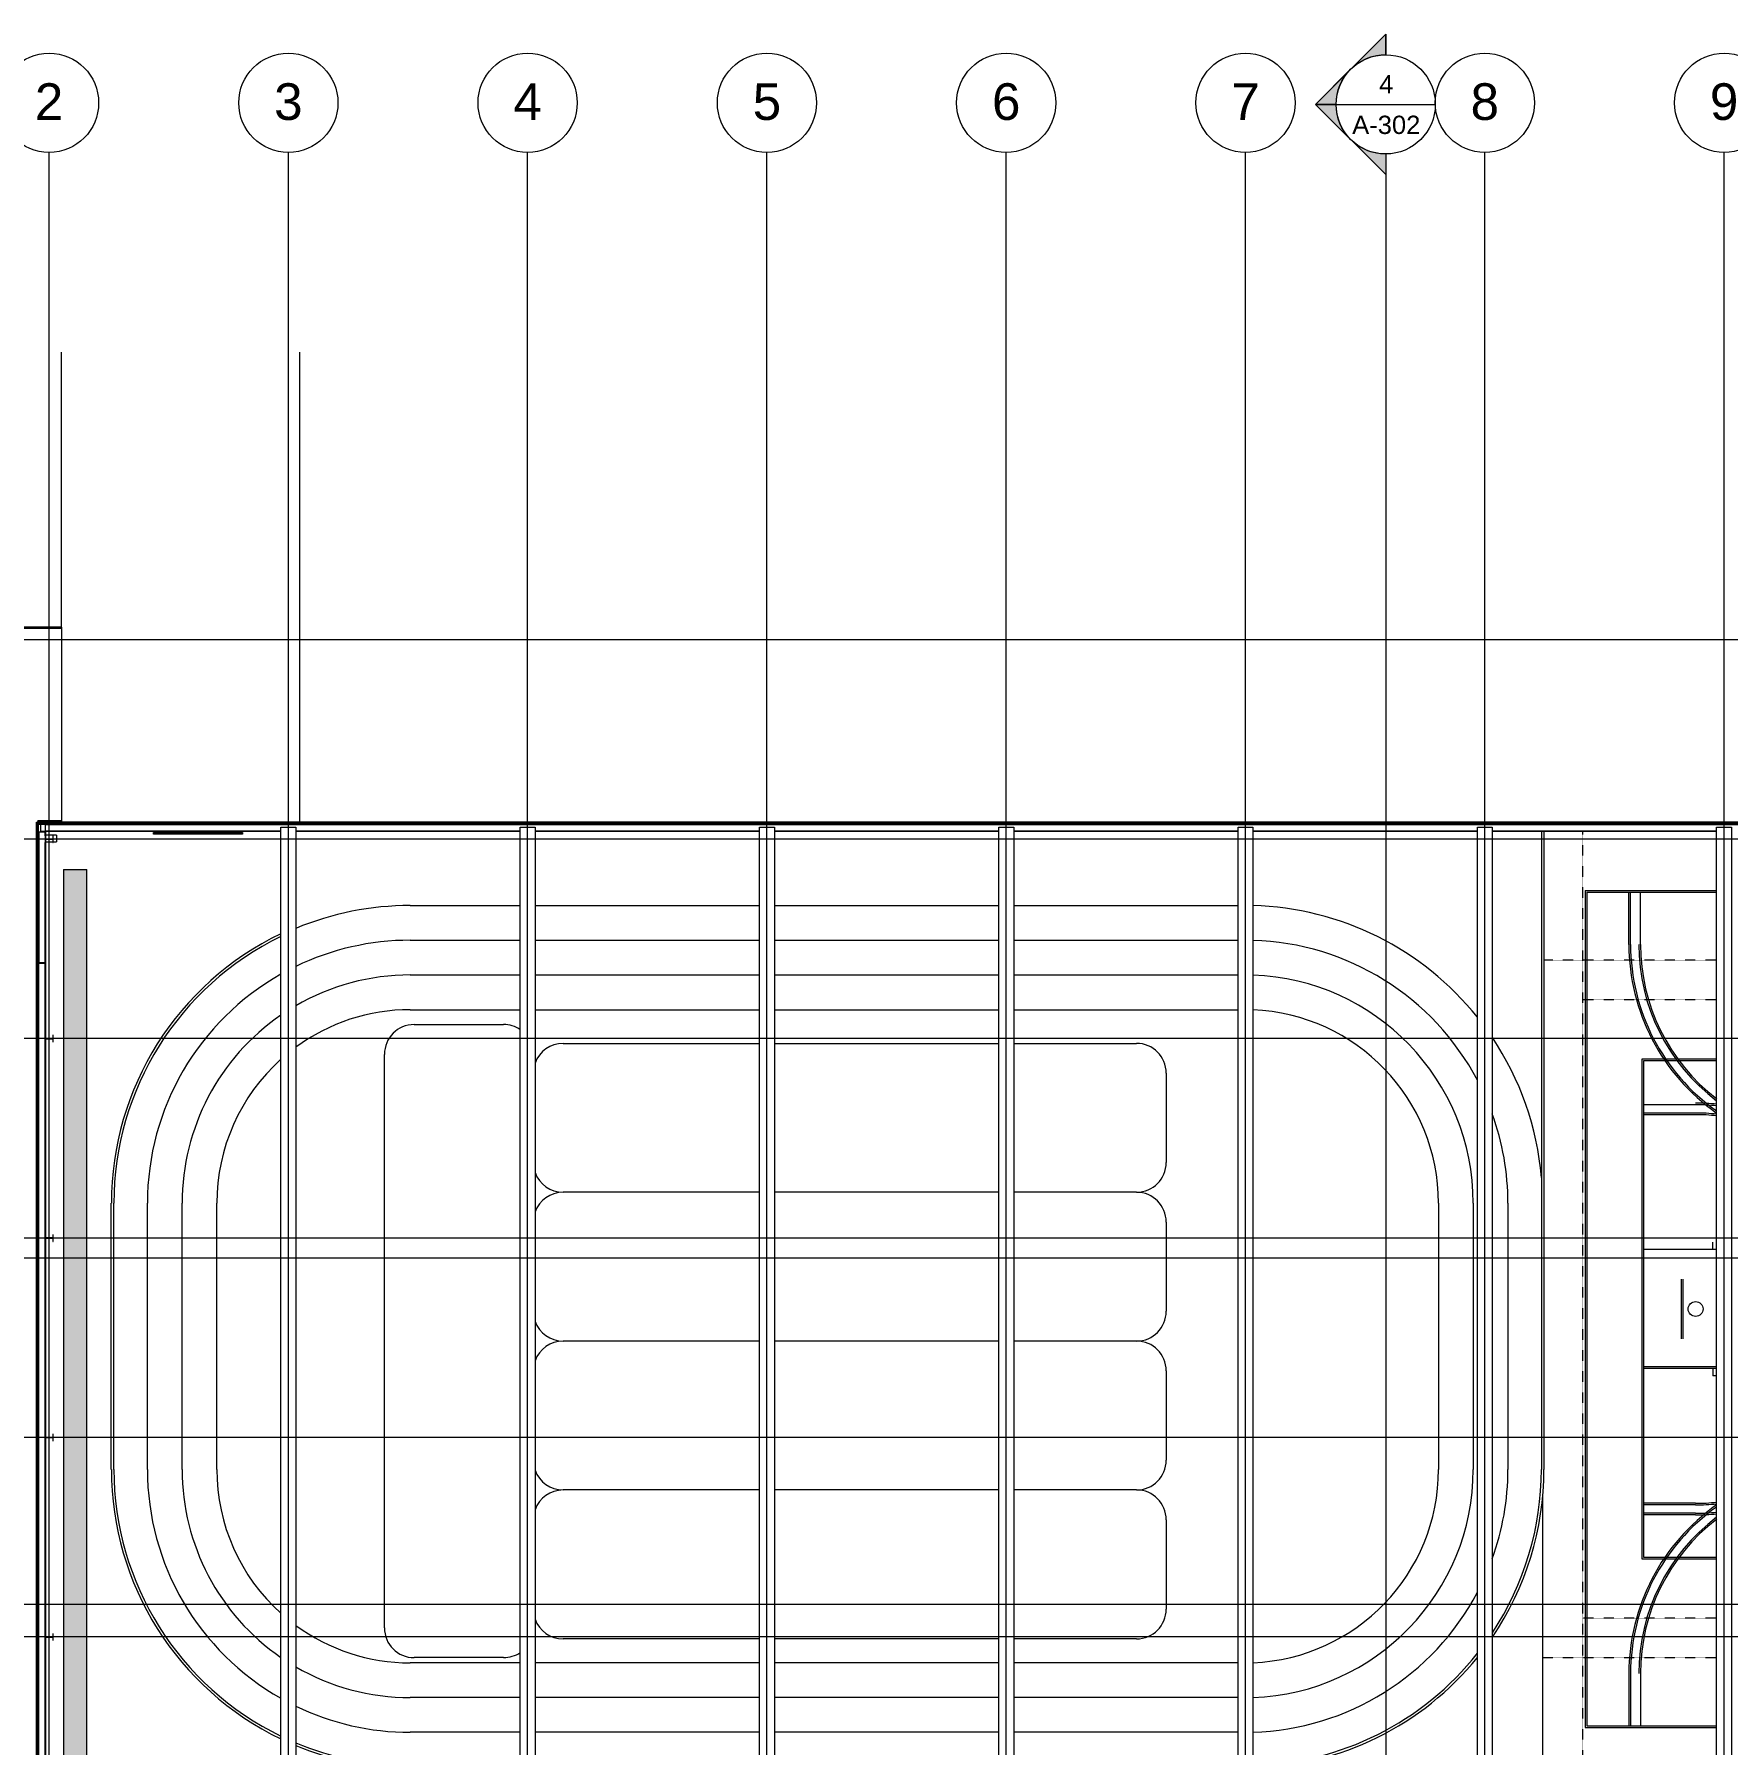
# Model space of a CAD drawing. Header units: inches. Extents: x 21795 to 34527, y -23296 to -20170.
# Drawn here: x 29035 to 31084, y -22239 to -20170 of the extents above; entities that cross this region are included whole.
import ezdxf

# ---------------------------------------------------------------- set-up
doc = ezdxf.new("R2010")
doc.units = ezdxf.units.IN
doc.header["$MEASUREMENT"] = 0
doc.linetypes.add('Dash 1_16_', pattern=[0.125, 0.0625, -0.0625])
doc.linetypes.add('Grid Line 1_2_', pattern=[0.875, 0.5, -0.125, 0.125, -0.125])
for name, color, linetype, lineweight in [('A-DOOR', 31, 'Continuous', 9), ('A-FLOR', 192, 'Continuous', 9), ('A-FLOR-CLRS', 90, 'Dash 1_16_', 9), ('A-FLOR-HRAL', 11, 'Continuous', 9), ('A-FLOR-OTLN', 90, 'Continuous', 9), ('A-GLAZ-CWMG', 51, 'Continuous', 9), ('A-ROOF', 132, 'Continuous', 9), ('A-WALL', 113, 'Continuous', 9), ('A-WALL-PATT', 111, 'Continuous', 25), ('C-BLDG-PADS', 91, 'Continuous', 9), ('C-TOPO', 7, 'Continuous', 9), ('EOP-PR', 4, 'Continuous', 9), ('G-ANNO-SYMB', 111, 'Continuous', 9), ('L-SITE-WALL', 31, 'Continuous', 9), ('M-HVAC-DUCT', 70, 'Continuous', 9), ('S-BEAM', 12, 'Continuous', 9), ('S-COLS', 52, 'Continuous', 9), ('S-GRID', 1, 'Continuous', 9), ('S-GRID-IDEN', 1, 'Continuous', 9)]:
    doc.layers.add(name, color=color, linetype=linetype, lineweight=lineweight)
doc.styles.add('Arial', font='arial.ttf', dxfattribs={"height": 22.129491})
doc.styles.add('Arial_1', font='arial.ttf', dxfattribs={"height": 44.258982})
pattern_1 = [(45, (6256.24, 0), (-23.758788, 23.758788), []), (45, (6256.24, 36), (-23.758788, 23.758788), [])]

# ---------------------------------------------------------------- blocks, each defined once
blk = doc.blocks.new('Family7 - Family7-772884-Roof Low')
at = {"layer": 'S-BEAM'}
for p, q in [((23076.9, -22360.2), (23076.9, -21129.5)), ((23076.9, -21129.5), (23094.9, -21129.5)), ((23094.9, -21129.5), (23094.9, -22360.2)), ((23076.9, -22360.2), (23094.9, -22360.2))]:
    blk.add_line(p, q, dxfattribs=at)
blk = doc.blocks.new('Girt_Z - 8_D-904124-Roof Low')
at = {"layer": 'S-BEAM'}
for p, q in [((22792, -21126.4), (22792, -21125.8)), ((25981, -21125.8), (22792, -21125.8)), ((22792, -21133.6), (22792, -21126.4)), ((22792, -21126.4), (22792, -21126.4)), ((25981, -21126.4), (22792, -21126.4)), ((25981, -21126.4), (22792, -21126.4)), ((22792, -21133.8), (22792, -21133.6)), ((22792, -21133.8), (23076.9, -21133.8)), ((23094.9, -21133.8), (23366.4, -21133.8)), ((23384.4, -21133.8), (23655.9, -21133.8)), ((23673.9, -21133.8), (23945.4, -21133.8)), ((23963.4, -21133.8), (24234.9, -21133.8)), ((24252.9, -21133.8), (24524.4, -21133.8)), ((24542.4, -21133.8), (24813.9, -21133.8))]:
    blk.add_line(p, q, dxfattribs=at)
blk = doc.blocks.new('Girt_C - 8_D-560231-Roof Low')
at = {"layer": 'S-BEAM'}
for p, q in [((22805.3, -21139.1), (22792.1, -21139.1)), ((22805.3, -21139.1), (22805.3, -21139.2)), ((22805.3, -21139.2), (22805.3, -21146.9)), ((22792.1, -21147.1), (22800.8, -21147.1)), ((22801.3, -21147.1), (22805.3, -21147.1)), ((22805.3, -21146.9), (22805.3, -21147.1))]:
    blk.add_line(p, q, dxfattribs=at)
blk = doc.blocks.new('Girt_Z - 8_D-915533-Roof Low')
at = {"layer": 'S-BEAM'}
for p, q in [((22783.5, -21134.9), (22784.1, -21134.9)), ((22783.5, -21134.9), (22783.5, -21293.7)), ((22784.1, -21134.9), (22784.2, -21134.9)), ((22784.1, -21134.9), (22784.1, -21293.7)), ((22784.2, -21134.9), (22791.3, -21134.9)), ((22784.2, -21134.9), (22784.2, -21293.7)), ((22791.3, -21134.9), (22791.5, -21134.9)), ((22791.5, -21139.8), (22791.5, -21134.9)), ((22791.5, -21293.7), (22791.5, -21147.8))]:
    blk.add_line(p, q, dxfattribs=at)
blk = doc.blocks.new('Rectangular Mullion - Profile_Polycarbonate_Upper and left-836140-Roof Low')
at = {"layer": 'A-GLAZ-CWMG', "lineweight": 13}
for p, q in [((-2.834, 0.859875), (-2.834, 0.984875)), ((-2.834, 0.984875), (0, 0.984875)), ((-2.7715, 0.859875), (-2.834, 0.859875)), ((-0.0625, 0.922375), (-2.7715, 0.922375)), ((-2.7715, 0.922375), (-2.7715, 0.859875)), ((-0.0625, -1.078625), (-0.0625, 0.922375)), ((0, 0.984875), (0, -1.141125)), ((-3.622, -1.141125), (-3.622, -0.787125)), ((-3.622, -0.787125), (-3.372, -0.787125)), ((0, -1.141125), (-3.622, -1.141125)), ((-3.372, -0.849625), (-3.5595, -0.849625)), ((-3.5595, -0.849625), (-3.5595, -1.078625)), ((-3.5595, -1.078625), (-0.0625, -1.078625)), ((-3.372, -0.787125), (-3.372, -0.849625))]:
    blk.add_line(p, q, dxfattribs=at)
blk = doc.blocks.new('Rectangular Mullion - Profile_Polycarbonate_Lower-817203-Roof Low')
at = {"layer": 'A-GLAZ-CWMG'}
for p, q in [((22781.1, -21128), (22781.3, -21128)), ((22781.1, -21128), (22781.1, -21290.1)), ((22781.3, -21128), (22782.9, -21128)), ((22781.3, -21128), (22781.3, -21290.1)), ((22782.9, -21128), (22783.3, -21128)), ((22782.9, -21128), (22782.9, -21290.1)), ((22783.3, -21128), (22783.3, -21290.1)), ((22781.3, -21290.1), (22781.1, -21290.1)), ((22782.9, -21290.1), (22781.3, -21290.1)), ((22783.3, -21290.1), (22782.9, -21290.1))]:
    blk.add_line(p, q, dxfattribs=at)
blk = doc.blocks.new('Rectangular Mullion - Profile_Polycarbonate_Upper and left-937184-Roof Low')
at = {"layer": 'A-GLAZ-CWMG', "lineweight": 13}
for p, q in [((-3.622, 1.141125), (0, 1.141125)), ((-3.622, 0.787125), (-3.622, 1.141125)), ((-3.372, 0.787125), (-3.622, 0.787125)), ((-0.0625, 1.078625), (-3.5595, 1.078625)), ((-3.5595, 1.078625), (-3.5595, 0.849625)), ((-3.5595, 0.849625), (-3.372, 0.849625)), ((-3.372, 0.849625), (-3.372, 0.787125)), ((-0.0625, -0.922375), (-0.0625, 1.078625)), ((0, 1.141125), (0, -0.984875)), ((-2.834, -0.984875), (-2.834, -0.859875)), ((-2.834, -0.859875), (-2.7715, -0.859875)), ((0, -0.984875), (-2.834, -0.984875)), ((-2.7715, -0.859875), (-2.7715, -0.922375)), ((-2.7715, -0.922375), (-0.0625, -0.922375))]:
    blk.add_line(p, q, dxfattribs=at)
blk = doc.blocks.new('Rectangular Mullion - Profile_Polycarbonate_right-937185-Roof Low')
at = {"layer": 'A-GLAZ-CWMG', "lineweight": 13}
for p, q in [((0, 1.141125), (-3.622, 1.141125)), ((-3.622, 1.141125), (-3.622, 0.787125)), ((-3.622, 0.787125), (-3.372, 0.787125)), ((-3.5595, 0.849625), (-3.5595, 1.078625)), ((-3.5595, 1.078625), (-0.0625, 1.078625)), ((-3.372, 0.849625), (-3.5595, 0.849625)), ((-3.372, 0.787125), (-3.372, 0.849625)), ((-0.0625, 1.078625), (-0.0625, -0.922375)), ((0, -0.984875), (0, 1.141125)), ((-2.7715, -0.859875), (-2.834, -0.859875)), ((-2.834, -0.859875), (-2.834, -0.984875)), ((-2.834, -0.984875), (0, -0.984875)), ((-2.7715, -0.922375), (-2.7715, -0.859875)), ((-0.0625, -0.922375), (-2.7715, -0.922375))]:
    blk.add_line(p, q, dxfattribs=at)
blk = doc.blocks.new('overhead door - one-936140-Roof Low')
at = {"layer": 'A-DOOR'}
h = blk.add_hatch(dxfattribs=at)
h.set_pattern_fill('FP_4', color=256, style=0, pattern_type=2)
h.set_pattern_definition([(270, (6280.239, 0), (8, 5e-16), [])])
h.paths.add_polyline_path([(54, -8.75), (54, -7), (-54, -7), (-54, -8.75)], flags=0)
for p, q in [((-54, -8.75), (-54, -7)), ((-54, -7), (54, -7)), ((54, -8.75), (-54, -8.75)), ((54, -7), (54, -8.75))]:
    blk.add_line(p, q, dxfattribs=at)
blk = doc.blocks.new('Top Rail Type - Top Rail_Internal_-939601-Roof Low')
at = {"layer": 'A-FLOR-HRAL'}
for p, q in [((24604.9, -21134.4), (24601.9, -21134.4)), ((24601.9, -21134.4), (24601.9, -21906.1)), ((24604.9, -21134.4), (24604.9, -21906.1)), ((22871.7, -21906.1), (22871.7, -21584.1)), ((22874.8, -21906.1), (22874.8, -21584.1)), ((23366.4, -22264.5), (23233.3, -22264.5)), ((23366.4, -22267.6), (23233.3, -22267.6)), ((23655.9, -22264.5), (23384.4, -22264.5)), ((23655.9, -22267.6), (23384.4, -22267.6)), ((23945.4, -22264.5), (23673.9, -22264.5)), ((23945.4, -22267.6), (23673.9, -22267.6)), ((24234.9, -22264.5), (23963.4, -22264.5)), ((24234.9, -22267.6), (23963.4, -22267.6))]:
    blk.add_line(p, q, dxfattribs=at)
for centre, radius, start, end in [((23233.3, -21584.1), 361.5, 115.6418, 180), ((23233.3, -21584.1), 358.5, 115.8772, 180), ((23233.3, -21906.1), 361.5, 180, 244.3567), ((23233.3, -21906.1), 358.5, 180, 244.1236), ((24243.4, -21906.1), 361.5, 325.8366, 0), ((24243.4, -21906.1), 358.5, 326.5708, 0), ((24243.4, -21906.1), 358.5, 271.5196, 321.6435), ((24243.4, -21906.1), 361.5, 271.5068, 321.0172), ((23233.3, -21906.1), 358.5, 247.2869, 270), ((23233.3, -21906.1), 361.5, 247.4872, 270)]:
    blk.add_arc(centre, radius, start, end, dxfattribs=at)
blk = doc.blocks.new('Grid - Grid Head - Circle-14747-Roof Low')
at = {"layer": 'S-GRID-IDEN'}
blk.add_circle((0, 0), 0.25, dxfattribs=at)
blk = doc.blocks.new('Section - Section Head - Filled-1526-Roof Low')
at = {"layer": 'G-ANNO-SYMB'}
h = blk.add_hatch(color=256, dxfattribs=at)
edge = h.paths.add_edge_path(flags=0)
edge.add_line((-0.4268, 0.1768), (-0.25, 0.3536))
edge.add_line((-0.25, 0.3536), (-0.25, 0.25))
edge.add_arc((-0.25, 0), 0.25, 90, 135)
h = blk.add_hatch(color=256, dxfattribs=at)
edge = h.paths.add_edge_path(flags=0)
edge.add_arc((-0.25, 0), 0.25, 45, 90)
edge.add_line((-0.25, 0.25), (-0.25, 0.3536))
edge.add_line((-0.25, 0.3536), (-0.0732, 0.1768))
h = blk.add_hatch(color=256, dxfattribs=at)
edge = h.paths.add_edge_path(flags=0)
edge.add_arc((-0.25, 0), 0.2503, 137.9216, 180)
edge.add_line((-0.5003, 0), (-0.6036, 0))
edge.add_line((-0.6036, 0), (-0.4358, 0.1678))
h = blk.add_hatch(color=256, dxfattribs=at)
edge = h.paths.add_edge_path(flags=0)
edge.add_line((-0.0642, 0.1678), (0.1036, 0))
edge.add_line((0.1036, 0), (0.0003, 0))
edge.add_arc((-0.25, 0), 0.2503, 0, 42.0784)
for p, q in [((-0.25, 0.3536), (-0.6036, 0)), ((-0.25, 0.3536), (-0.4268, 0.1768)), ((-0.25, 0.3536), (0.1036, 0)), ((-0.25, 0.25), (-0.25, 0.3536)), ((-0.0732, 0.1768), (-0.25, 0.3536)), ((-0.25, 0.3536), (-0.25, 0.25)), ((-0.4358, 0.1678), (-0.6036, 0)), ((0.1036, 0), (-0.0642, 0.1678)), ((-0.6036, 0), (-0.5003, 0)), ((0.0003, 0), (0.1036, 0)), ((-0.5, 0), (-0.6036, 0)), ((0, 0), (0.1036, 0))]:
    blk.add_line(p, q, dxfattribs=at)
for radius, start, end in [(0.25, 360, 180), (0.25, 90, 135), (0.25, 45, 90), (0.2503, 137.9216, 180), (0.2503, 0, 42.0784), (0.25, 180, 360)]:
    blk.add_arc((-0.25, 0), radius, start, end, dxfattribs=at)

msp = doc.modelspace()

# ---------------------------------------------------------------- hatches: boundary and pattern name
at = {"layer": 'A-WALL-PATT', "lineweight": 9}
h = msp.add_hatch(dxfattribs=at)
h.set_pattern_fill('FP_2', color=256, style=0, pattern_type=2)
h.set_pattern_definition([(0, (6256.24, 0), (0, 30), []), (90, (6256.24, 0), (-30, 2e-15), [])])
h.paths.add_polyline_path([(29038.8, -22371.4), (29039.8, -22371.4), (29039.8, -21293.7), (29038.8, -21293.7), (29038.8, -22356.1)], flags=0)
at = {"layer": 'M-HVAC-DUCT', "lineweight": 5}
for points in [[(29077.2, -22288.1), (29084.1, -22288.1), (29084.1, -21180.7), (29070.1, -21180.7), (29070.1, -22288.1), (29077.1, -22288.1)], [(29086, -22288.1), (29098.1, -22288.1), (29098.1, -21180.7), (29084.1, -21180.7), (29084.1, -22288.1), (29085.3, -22288.1)]]:
    msp.add_hatch(color=256, dxfattribs=at).paths.add_polyline_path(points, flags=0)
at = {"layer": 'S-COLS'}
h = msp.add_hatch(dxfattribs=at)
h.set_pattern_fill('FP_1', color=256, style=0, pattern_type=2)
h.set_pattern_definition(pattern_1)
h.paths.add_polyline_path([(29048.2, -21630.3), (29048.2, -21627.1), (29048.4, -21626.6), (29048.9, -21626.4), (29056.4, -21626.4), (29056.9, -21626.6), (29057.1, -21627.1), (29057.1, -21630.3), (29057.5, -21630.3), (29057.5, -21622.3), (29057.1, -21622.3), (29057.1, -21625.5), (29056.9, -21626), (29056.4, -21626.2), (29048.9, -21626.2), (29048.4, -21626), (29048.2, -21625.5), (29048.2, -21622.3), (29047.8, -21622.3), (29047.8, -21630.3)], flags=0)
h = msp.add_hatch(dxfattribs=at)
h.set_pattern_fill('FP_1', color=256, style=0, pattern_type=2)
h.set_pattern_definition(pattern_1)
h.paths.add_polyline_path([(29048.2, -21871.5), (29048.2, -21868.4), (29048.4, -21867.9), (29048.9, -21867.7), (29056.4, -21867.7), (29056.9, -21867.9), (29057.1, -21868.4), (29057.1, -21871.5), (29057.5, -21871.5), (29057.5, -21863.6), (29057.1, -21863.6), (29057.1, -21866.7), (29056.9, -21867.2), (29056.4, -21867.4), (29048.9, -21867.4), (29048.4, -21867.2), (29048.2, -21866.7), (29048.2, -21863.6), (29047.8, -21863.6), (29047.8, -21871.5)], flags=0)
h = msp.add_hatch(dxfattribs=at)
h.set_pattern_fill('FP_1', color=256, style=0, pattern_type=2)
h.set_pattern_definition(pattern_1)
h.paths.add_polyline_path([(29048.2, -22112.8), (29048.2, -22109.6), (29048.4, -22109.1), (29048.9, -22108.9), (29056.4, -22108.9), (29056.9, -22109.1), (29057.1, -22109.6), (29057.1, -22112.8), (29057.5, -22112.8), (29057.5, -22104.8), (29057.1, -22104.8), (29057.1, -22108), (29056.9, -22108.5), (29056.4, -22108.7), (29048.9, -22108.7), (29048.4, -22108.5), (29048.2, -22108), (29048.2, -22104.8), (29047.8, -22104.8), (29047.8, -22112.8)], flags=0)

# ---------------------------------------------------------------- linework, layer by layer
at = {"layer": 'A-FLOR'}
for p, q in [((29622.6, -21134.4), (29351.1, -21134.4)), ((29912.1, -21134.4), (29640.6, -21134.4)), ((30201.6, -21134.4), (29930.1, -21134.4)), ((30491.1, -21134.4), (30219.6, -21134.4)), ((30780.6, -21134.4), (30509.1, -21134.4)), ((30858.1, -21134.4), (30798.6, -21134.4)), ((31070.1, -21134.4), (30861.2, -21134.4)), ((30859.6, -21938.5), (30859.6, -22266.1))]:
    msp.add_line(p, q, dxfattribs=at)
at = {"layer": 'A-FLOR-CLRS'}
for p, q in [((30859.6, -21134.1), (30859.6, -21134.4)), ((30907.6, -21134.1), (30907.6, -22290.1)), ((31070.1, -21290.1), (30861.2, -21290.1)), ((31070.1, -21338.1), (30907.6, -21338.1)), ((30859.6, -21938.5), (30859.6, -22290.1)), ((31070.1, -22086.1), (30907.6, -22086.1)), ((31070.1, -22134.1), (30859.6, -22134.1))]:
    msp.add_line(p, q, dxfattribs=at)
at = {"layer": 'A-FLOR-OTLN'}
for p, q in [((30910.9, -21206.1), (31070.1, -21206.1)), ((30910.9, -21206.1), (30910.9, -22218.1)), ((29489.5, -21224.1), (29622.6, -21224.1)), ((29640.6, -21224.1), (29912.1, -21224.1)), ((29930.1, -21224.1), (30201.6, -21224.1)), ((30219.6, -21224.1), (30491.1, -21224.1)), ((30912.9, -21208.1), (30912.9, -22216.1)), ((30912.9, -21208.1), (31070.1, -21208.1)), ((30963.9, -21271.1), (30963.9, -21208.1)), ((30965.9, -21271.1), (30965.9, -21208.1)), ((30977.9, -21271.1), (30977.9, -21208.1)), ((29489.5, -21266.1), (29622.6, -21266.1)), ((29640.6, -21266.1), (29912.1, -21266.1)), ((29930.1, -21266.1), (30201.6, -21266.1)), ((30219.6, -21266.1), (30491.1, -21266.1)), ((29489.5, -21308.1), (29622.6, -21308.1)), ((29640.6, -21308.1), (29912.1, -21308.1)), ((29930.1, -21308.1), (30201.6, -21308.1)), ((30219.6, -21308.1), (30491.1, -21308.1)), ((29489.5, -21350.1), (29622.6, -21350.1)), ((29640.6, -21350.1), (29912.1, -21350.1)), ((29930.1, -21350.1), (30201.6, -21350.1)), ((30219.6, -21350.1), (30491.1, -21350.1)), ((29494.3, -21368.1), (29602.4, -21368.1)), ((29674.4, -21390.8), (29912.1, -21390.8)), ((29930.1, -21390.8), (30201.6, -21390.8)), ((30219.6, -21390.8), (30368.2, -21390.8)), ((29458.3, -22097.8), (29458.3, -21404.1)), ((31070.1, -21410.1), (30979.6, -21410.1)), ((30979.6, -21410.1), (30979.6, -22014.1)), ((30981.6, -21412.1), (30981.6, -22012.1)), ((31070.1, -21412.1), (30981.6, -21412.1)), ((30404.2, -21426.8), (30404.2, -21534.9)), ((31044.6, -21465.1), (30981.6, -21465.1)), ((31044.6, -21475.1), (30981.6, -21475.1)), ((31044.6, -21477.1), (30981.6, -21477.1)), ((29912.1, -21570.9), (29674.4, -21570.9)), ((30201.6, -21570.9), (29930.1, -21570.9)), ((30368.2, -21570.9), (30219.6, -21570.9)), ((29171.5, -21906.1), (29171.5, -21584.1)), ((29213.5, -21906.1), (29213.5, -21584.1)), ((29255.5, -21906.1), (29255.5, -21584.1)), ((30733.6, -21584.1), (30733.6, -21906.1)), ((30775.6, -21584.1), (30775.6, -21906.1)), ((30817.6, -21584.1), (30817.6, -21906.1)), ((30404.2, -21606.9), (30404.2, -21714.9)), ((31070.1, -21640.1), (30981.6, -21640.1)), ((31065.6, -21640.1), (31065.6, -21631.1)), ((31027.6, -21748.1), (31027.6, -21676.1)), ((31029.6, -21748.1), (31029.6, -21676.1)), ((29912.1, -21750.9), (29674.4, -21750.9)), ((30201.6, -21750.9), (29930.1, -21750.9)), ((30368.2, -21750.9), (30219.6, -21750.9)), ((31070.1, -21782.1), (30981.6, -21782.1)), ((31070.1, -21784.1), (30981.6, -21784.1)), ((31065.6, -21784.1), (31065.6, -21793.1)), ((30404.2, -21786.9), (30404.2, -21895)), ((31070.1, -21793.1), (31065.6, -21793.1)), ((29912.1, -21931), (29674.4, -21931)), ((30201.6, -21931), (29930.1, -21931)), ((30368.2, -21931), (30219.6, -21931)), ((31044.6, -21947.1), (30981.6, -21947.1)), ((31044.6, -21949.1), (30981.6, -21949.1)), ((30404.2, -21967), (30404.2, -22075.1)), ((31044.6, -21959.1), (30981.6, -21959.1)), ((31044.6, -21961.1), (30981.6, -21961.1)), ((30981.6, -22012.1), (31070.1, -22012.1)), ((30979.6, -22014.1), (31070.1, -22014.1)), ((29912.1, -22111.1), (29674.4, -22111.1)), ((30201.6, -22111.1), (29930.1, -22111.1)), ((30368.2, -22111.1), (30219.6, -22111.1)), ((29602.4, -22133.8), (29494.3, -22133.8)), ((29622.6, -22140.1), (29489.5, -22140.1)), ((29912.1, -22140.1), (29640.6, -22140.1)), ((30201.6, -22140.1), (29930.1, -22140.1)), ((30491.1, -22140.1), (30219.6, -22140.1)), ((30963.9, -22153.1), (30963.9, -22216.1)), ((30965.9, -22153.1), (30965.9, -22216.1)), ((30977.9, -22153.1), (30977.9, -22216.1)), ((29622.6, -22182.1), (29489.5, -22182.1)), ((29912.1, -22182.1), (29640.6, -22182.1)), ((30201.6, -22182.1), (29930.1, -22182.1)), ((30491.1, -22182.1), (30219.6, -22182.1)), ((30910.9, -22218.1), (31070.1, -22218.1)), ((30912.9, -22216.1), (31070.1, -22216.1)), ((29622.6, -22224.1), (29489.5, -22224.1)), ((29912.1, -22224.1), (29640.6, -22224.1)), ((30201.6, -22224.1), (29930.1, -22224.1)), ((30491.1, -22224.1), (30219.6, -22224.1))]:
    msp.add_line(p, q, dxfattribs=at)
msp.add_circle((31044.6, -21712.1), 9, dxfattribs=at)
for centre, radius, start, end in [((29489.5, -21584.1), 360, 90, 112.6126), ((30499.6, -21584.1), 360, 38.671, 88.4869), ((29489.5, -21584.1), 318, 90, 115.8077), ((30499.6, -21584.1), 318, 27.8722, 88.2869), ((31212.9, -21271.1), 249, 180, 234.9949), ((31212.9, -21271.1), 247, 180, 234.6681), ((31212.9, -21271.1), 237, 180, 232.9512), ((31212.9, -21271.1), 235, 180, 232.5903), ((29489.5, -21584.1), 318, 119.467, 180), ((29489.5, -21584.1), 276, 90, 120.1091), ((30499.6, -21584.1), 276, 0, 88.0258), ((29489.5, -21584.1), 234, 90, 126.2815), ((30499.6, -21584.1), 234, 0, 87.6712), ((29489.5, -21584.1), 276, 124.5357, 180), ((29494.3, -21404.1), 36, 90, 180), ((29602.4, -21404.1), 36, 55.7741, 90), ((29674.4, -21426.8), 36, 90, 160.2953), ((30368.2, -21426.8), 36, 0, 90), ((30499.6, -21584.1), 360, 4.9772, 33.7978), ((29489.5, -21584.1), 234, 131.9516, 180), ((31044.6, -21712.1), 249, 84.1178, 90), ((31044.6, -21712.1), 247, 84.07, 90), ((31044.6, -21712.1), 237, 83.8184, 90), ((30499.6, -21584.1), 318, 0, 19.8554), ((31044.6, -21712.1), 235, 83.7655, 90), ((30368.2, -21534.9), 36, 270, 0), ((29674.4, -21534.9), 36, 199.7047, 270), ((29674.4, -21606.9), 36, 90, 160.2953), ((30368.2, -21606.9), 36, 0, 90), ((30368.2, -21714.9), 36, 270, 0), ((29674.4, -21714.9), 36, 199.7047, 270), ((29674.4, -21786.9), 36, 90, 160.2953), ((30368.2, -21786.9), 36, 360, 90), ((29489.5, -21906.1), 318, 180, 240.533), ((29489.5, -21906.1), 276, 180, 235.4643), ((29489.5, -21906.1), 234, 180, 228.0484), ((29674.4, -21895), 36, 199.7047, 270), ((30368.2, -21895), 36, 270, 0), ((30499.6, -21906.1), 234, 272.3288, 0), ((30499.6, -21906.1), 276, 271.9742, 0), ((30499.6, -21906.1), 318, 340.1446, 0), ((29674.4, -21967), 36, 90, 160.2953), ((30368.2, -21967), 36, 0, 90), ((31212.9, -22153.1), 249, 125.0051, 180), ((31044.6, -21712.1), 235, 270, 276.2345), ((31044.6, -21712.1), 237, 270, 276.1816), ((31212.9, -22153.1), 247, 125.3319, 180), ((31212.9, -22153.1), 237, 127.0488, 180), ((31212.9, -22153.1), 235, 127.4097, 180), ((31044.6, -21712.1), 247, 270, 275.93), ((31044.6, -21712.1), 249, 270, 275.8822), ((30499.6, -21906.1), 318, 271.7131, 332.1278), ((30368.2, -22075.1), 36, 270, 0), ((29489.5, -21906.1), 234, 233.7185, 270), ((29674.4, -22075.1), 36, 199.7047, 270), ((29494.3, -22097.8), 36, 180, 270), ((29602.4, -22097.8), 36, 270, 304.2259), ((29489.5, -21906.1), 276, 239.8909, 270), ((29489.5, -21906.1), 318, 244.1923, 270)]:
    msp.add_arc(centre, radius, start, end, dxfattribs=at)
at = {"layer": 'A-ROOF'}
for p, q in [((29068, -20889.1), (28268.8, -20889.1)), ((29068, -21121.4), (29068, -20889.1)), ((29038.9, -21121.4), (29038.9, -21123.3)), ((29038.9, -21121.4), (29068, -21121.4))]:
    msp.add_line(p, q, dxfattribs=at)
at = {"layer": 'A-WALL', "lineweight": 25}
for p, q in [((32236.9, -21123.6), (29038.4, -21123.6)), ((29038.4, -21123.6), (29038.4, -21125.2)), ((29039.2, -21124.5), (29037.6, -21124.5)), ((29037.6, -21124.5), (29037.6, -21293.7)), ((29038.4, -21125.2), (32236.9, -21125.2)), ((29039.2, -21293.7), (29039.2, -21124.5)), ((29037.6, -21293.7), (29039.2, -21293.7))]:
    msp.add_line(p, q, dxfattribs=at)
at = {"layer": 'A-WALL'}
for p, q in [((29342.3, -21125.2), (29342.3, -21123.6)), ((29631.4, -21125.2), (29631.4, -21123.6)), ((30789.8, -21125.2), (30789.8, -21123.6)), ((31078.9, -21125.2), (31078.9, -21123.6)), ((29038.8, -21293.7), (29038.8, -22371.4)), ((29039.8, -21293.7), (29039.8, -22371.4)), ((29047.8, -21293.7), (29047.8, -22371.4))]:
    msp.add_line(p, q, dxfattribs=at)
at = {"layer": 'C-BLDG-PADS'}
for p, q in [((29067.6, -20887.6), (28313.9, -20887.6)), ((29067.6, -20889.1), (29067.6, -20887.6)), ((29067.6, -21123.3), (29067.6, -21121.4))]:
    msp.add_line(p, q, dxfattribs=at)
at = {"layer": 'C-TOPO'}
for p, q in [((28313.9, -20887.6), (29067.6, -20887.6)), ((29067.6, -20887.6), (29067.6, -20889.1)), ((29067.6, -21121.4), (29067.6, -21123.3))]:
    msp.add_line(p, q, dxfattribs=at)
at = {"layer": 'EOP-PR'}
for p, q in [((29067.5, -20887.6), (29067.5, -20554.9)), ((29355.5, -20554.9), (29355.5, -21123.6)), ((29355.5, -21123.6), (29355.5, -21125.2)), ((29355.5, -21125.2), (29355.5, -21125.8))]:
    msp.add_line(p, q, dxfattribs=at)
at = {"layer": 'G-ANNO-SYMB'}
for p, q in [((30609.7, -20255.1), (30729.7, -20255.1)), ((30669.7, -20315.1), (30669.7, -23273.9)), ((32572.5, -21650.5), (28073.8, -21650.5)), ((32583, -22069.4), (28107.3, -22069.4))]:
    msp.add_line(p, q, dxfattribs=at)
at = {"layer": 'L-SITE-WALL'}
for p, q in [((29037.3, -21293.7), (29037.3, -21123.3)), ((29037.3, -21123.3), (29342, -21123.3)), ((29042.3, -21123.3), (29042.3, -21134.4)), ((29342, -21125.8), (29342, -21123.3)), ((29333.1, -21134.4), (29042.3, -21134.4)), ((29048.4, -21134.4), (29048.4, -21143.4)), ((29048.4, -21144.2), (29048.4, -21293.7))]:
    msp.add_line(p, q, dxfattribs=at)
at = {"layer": 'L-SITE-WALL', "lineweight": 25}
for p, q in [((29048.4, -21293.7), (29037.3, -21293.7)), ((29037.3, -21293.7), (29037.3, -22371.4)), ((29048.4, -22371.4), (29048.4, -21293.7))]:
    msp.add_line(p, q, dxfattribs=at)
at = {"layer": 'M-HVAC-DUCT'}
for p, q in [((29070.1, -21180.7), (29070.1, -22288.1)), ((29070.1, -21180.7), (29098.1, -21180.7)), ((29098.1, -22288.1), (29098.1, -21180.7))]:
    msp.add_line(p, q, dxfattribs=at)
at = {"layer": 'S-COLS', "lineweight": 15}
for p, q in [((29048.2, -21139.8), (29047.8, -21139.8)), ((29047.8, -21139.8), (29047.8, -21147.8)), ((29048.2, -21143), (29048.2, -21139.8)), ((29048.2, -21147.8), (29048.2, -21144.6)), ((29056.4, -21143.7), (29048.9, -21143.7)), ((29048.9, -21143.9), (29056.4, -21143.9)), ((29057.5, -21139.8), (29057.1, -21139.8)), ((29057.1, -21139.8), (29057.1, -21143)), ((29057.1, -21144.6), (29057.1, -21147.8)), ((29057.5, -21147.8), (29057.5, -21139.8)), ((29047.8, -21147.8), (29048.2, -21147.8)), ((29057.1, -21147.8), (29057.5, -21147.8)), ((29048.2, -21381.1), (29047.8, -21381.1)), ((29047.8, -21381.1), (29047.8, -21389)), ((29047.8, -21389), (29048.2, -21389)), ((29048.2, -21384.2), (29048.2, -21381.1)), ((29048.2, -21389), (29048.2, -21385.9)), ((29056.4, -21384.9), (29048.9, -21384.9)), ((29048.9, -21385.2), (29056.4, -21385.2)), ((29057.5, -21381.1), (29057.1, -21381.1)), ((29057.1, -21381.1), (29057.1, -21384.2)), ((29057.1, -21385.9), (29057.1, -21389)), ((29057.1, -21389), (29057.5, -21389)), ((29057.5, -21389), (29057.5, -21381.1)), ((29048.2, -21622.3), (29047.8, -21622.3)), ((29047.8, -21622.3), (29047.8, -21630.3)), ((29047.8, -21630.3), (29048.2, -21630.3)), ((29048.2, -21625.5), (29048.2, -21622.3)), ((29048.2, -21630.3), (29048.2, -21627.1)), ((29056.4, -21626.2), (29048.9, -21626.2)), ((29048.9, -21626.4), (29056.4, -21626.4)), ((29057.5, -21622.3), (29057.1, -21622.3)), ((29057.1, -21622.3), (29057.1, -21625.5)), ((29057.1, -21627.1), (29057.1, -21630.3)), ((29057.1, -21630.3), (29057.5, -21630.3)), ((29057.5, -21630.3), (29057.5, -21622.3)), ((29048.2, -21863.6), (29047.8, -21863.6)), ((29047.8, -21863.6), (29047.8, -21871.5)), ((29048.2, -21866.7), (29048.2, -21863.6)), ((29048.2, -21871.5), (29048.2, -21868.4)), ((29056.4, -21867.4), (29048.9, -21867.4)), ((29048.9, -21867.7), (29056.4, -21867.7)), ((29057.5, -21863.6), (29057.1, -21863.6)), ((29057.1, -21863.6), (29057.1, -21866.7)), ((29057.1, -21868.4), (29057.1, -21871.5)), ((29057.5, -21871.5), (29057.5, -21863.6)), ((29047.8, -21871.5), (29048.2, -21871.5)), ((29057.1, -21871.5), (29057.5, -21871.5)), ((29048.2, -22104.8), (29047.8, -22104.8)), ((29047.8, -22104.8), (29047.8, -22112.8)), ((29047.8, -22112.8), (29048.2, -22112.8)), ((29048.2, -22108), (29048.2, -22104.8)), ((29048.2, -22112.8), (29048.2, -22109.6)), ((29056.4, -22108.7), (29048.9, -22108.7)), ((29048.9, -22108.9), (29056.4, -22108.9)), ((29057.5, -22104.8), (29057.1, -22104.8)), ((29057.1, -22104.8), (29057.1, -22108)), ((29057.1, -22109.6), (29057.1, -22112.8)), ((29057.1, -22112.8), (29057.5, -22112.8)), ((29057.5, -22112.8), (29057.5, -22104.8))]:
    msp.add_line(p, q, dxfattribs=at)
for centre, start, end in [((29048.9, -21143), 180, 270), ((29048.9, -21144.6), 90, 180), ((29056.4, -21143), 270, 0), ((29056.4, -21144.6), 0, 90), ((29048.9, -21384.2), 180, 270), ((29048.9, -21385.9), 90, 180), ((29056.4, -21384.2), 270, 0), ((29056.4, -21385.9), 0, 90), ((29048.9, -21625.5), 180, 270), ((29048.9, -21627.1), 90, 180), ((29056.4, -21625.5), 270, 0), ((29056.4, -21627.1), 0, 90), ((29048.9, -21866.7), 180, 270), ((29048.9, -21868.4), 90, 180), ((29056.4, -21866.7), 270, 0), ((29056.4, -21868.4), 0, 90), ((29048.9, -22108), 180, 270), ((29048.9, -22109.6), 90, 180), ((29056.4, -22108), 270, 0), ((29056.4, -22109.6), 0, 90)]:
    msp.add_arc(centre, 0.691, start, end, dxfattribs=at)
at = {"layer": 'S-GRID', "linetype": 'Grid Line 1_2_'}
for p, q in [((29052.6, -23275.7), (29052.6, -20313.2)), ((29342.1, -23275.7), (29342.1, -20313.2)), ((29631.6, -23275.7), (29631.6, -20313.2)), ((29921.1, -23275.7), (29921.1, -20313.2)), ((30210.6, -23275.7), (30210.6, -20313.2)), ((30500.1, -23275.7), (30500.1, -20313.2)), ((30789.6, -23275.7), (30789.6, -20313.2)), ((31079.1, -23275.7), (31079.1, -20313.2)), ((32861.9, -20902.6), (27954.8, -20902.6)), ((32861.9, -21143.8), (27954.8, -21143.8)), ((32861.9, -21385.1), (27954.8, -21385.1)), ((32861.9, -21626.3), (27954.8, -21626.3)), ((32861.9, -21867.6), (27954.8, -21867.6)), ((32861.9, -22108.8), (27954.8, -22108.8))]:
    msp.add_line(p, q, dxfattribs=at)

# ---------------------------------------------------------------- block references
at = {"layer": 'A-DOOR'}
msp.add_blockref('overhead door - one-936140-Roof Low', (29232.8, -21128.9), dxfattribs=at)
at = {"layer": 'A-FLOR-HRAL'}
msp.add_blockref('Top Rail Type - Top Rail_Internal_-939601-Roof Low', (6256.2, 0), dxfattribs=at)
at = {"layer": 'A-GLAZ-CWMG', "extrusion": (0, 0, -1)}
msp.add_blockref('Rectangular Mullion - Profile_Polycarbonate_Upper and left-836140-Roof Low', (-29038.4, -21124.4), dxfattribs=at)
at = {"layer": 'A-GLAZ-CWMG', "extrusion": (0, 0, -1), "rotation": 89.99999999999544}
msp.add_blockref('Rectangular Mullion - Profile_Polycarbonate_Upper and left-937184-Roof Low', (-29038.4, -21124.4), dxfattribs=at)
at = {"layer": 'A-GLAZ-CWMG'}
msp.add_blockref('Rectangular Mullion - Profile_Polycarbonate_Lower-817203-Roof Low', (6256.2, 0), dxfattribs=at)
at = {"layer": 'A-GLAZ-CWMG', "rotation": 270.0000000000046}
msp.add_blockref('Rectangular Mullion - Profile_Polycarbonate_right-937185-Roof Low', (29038.4, -21293.7), dxfattribs=at)
at = {"layer": 'G-ANNO-SYMB', "extrusion": (0, 0, -1), "xscale": 239.9999999999998, "yscale": 239.9999999999998, "zscale": 239.9999999999998, "rotation": 270.0000000000003}
msp.add_blockref('Section - Section Head - Filled-1526-Roof Low', (-30669.7, -20315.1), dxfattribs=at)
at = {"layer": 'S-BEAM'}
for name, p in [('Girt_Z - 8_D-915533-Roof Low', (6256.2, 0)), ('Girt_Z - 8_D-904124-Roof Low', (6256.2, 0)), ('Girt_C - 8_D-560231-Roof Low', (6256.2, 0)), ('Family7 - Family7-772884-Roof Low', (6256.2, 0)), ('Family7 - Family7-772884-Roof Low', (6545.7, 0)), ('Family7 - Family7-772884-Roof Low', (6835.2, 0)), ('Family7 - Family7-772884-Roof Low', (7124.7, 0)), ('Family7 - Family7-772884-Roof Low', (7414.2, 0)), ('Family7 - Family7-772884-Roof Low', (7703.7, 0)), ('Family7 - Family7-772884-Roof Low', (7993.2, 0))]:
    msp.add_blockref(name, p, dxfattribs=at)
at = {"layer": 'S-GRID-IDEN', "xscale": 239.9999999999998, "yscale": 239.9999999999998, "zscale": 239.9999999999998}
for p in [(29052.6, -20253.2), (29342.1, -20253.2), (29631.6, -20253.2), (29921.1, -20253.2), (30210.6, -20253.2), (30500.1, -20253.2), (30789.6, -20253.2), (31079.1, -20253.2)]:
    msp.add_blockref('Grid - Grid Head - Circle-14747-Roof Low', p, dxfattribs=at)

# ---------------------------------------------------------------- texts
at = {"layer": 'G-ANNO-SYMB', "attachment_point": 2, "line_spacing_factor": 0.938532, "style": 'Arial'}
for s, insert, char_height, width in [('4', (30670.4, -20219.7), 22.1, 20.52), ('A-302', (30670.4, -20268.8), 22.13, 98.28)]:
    msp.add_mtext(s, dxfattribs=dict(at, insert=insert, char_height=char_height, width=width))

# ---------------------------------------------------------------- next in the draw order: texts
at = {"layer": 'S-GRID-IDEN', "char_height": 44.3, "width": 41.04, "attachment_point": 2, "line_spacing_factor": 0.938532, "style": 'Arial_1', "bg_fill": 3, "box_fill_scale": 1.25, "bg_fill_color": 0, "bg_fill_transparency": 0}
for s, insert in [('2', (29052.6, -20229.6)), ('3', (29342.1, -20229.6)), ('4', (29631.6, -20229.6)), ('5', (29921.1, -20229.6)), ('6', (30210.6, -20229.6)), ('7', (30500.1, -20229.6)), ('8', (30789.6, -20229.6)), ('9', (31079.1, -20229.6))]:
    msp.add_mtext(s, dxfattribs=dict(at, insert=insert))

doc.saveas('drawing.dxf')
